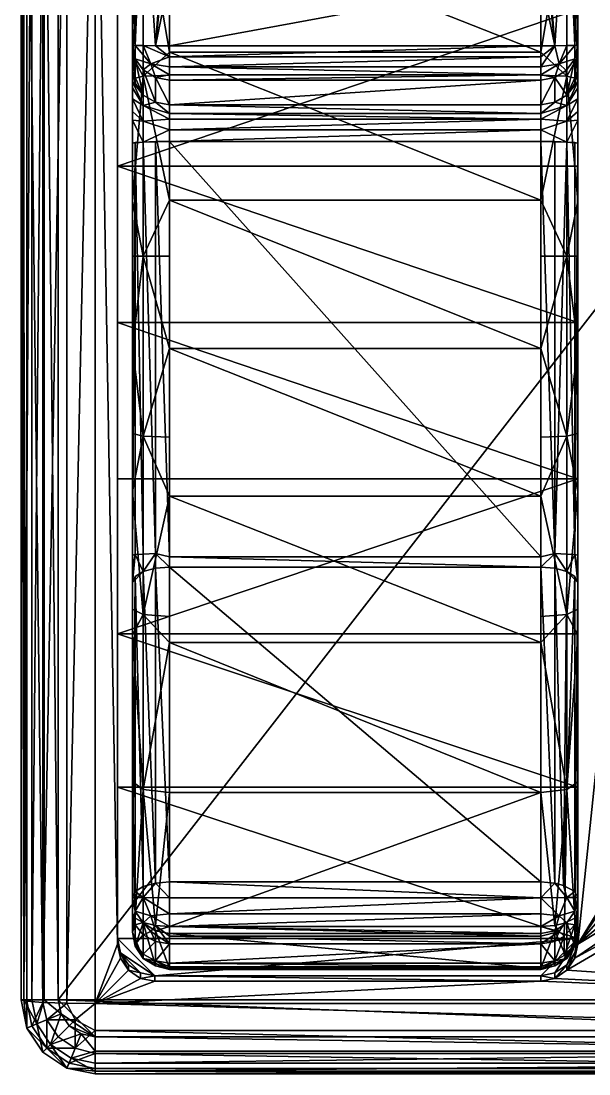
# Model space of a CAD drawing. Extents: x -0.036 to 0.114, y 0.012 to 0.275.
# Drawn here: x -0.0358 to 0.0407, y 0.0125 to 0.1543 of the extents above; entities that cross this region are included whole.
import ezdxf

# ---------------------------------------------------------------- set-up
doc = ezdxf.new("R2010")
doc.units = 0
doc.layers.add('ARCHIM3D', color=7, linetype='CONTINUOUS')

msp = doc.modelspace()

# ---------------------------------------------------------------- meshes
at = {"layer": 'ARCHIM3D', "color": 31}
mesh = msp.add_polyface(dxfattribs=at)
corners = [(0.03916, 0.02996, 0.04087), (0.05492, 0.05575, 0.04216), (0.0538, 0.17091, 0.04792), (0.05416, 0.05193, 0.04197), (0.05492, 0.04811, 0.04178), (0.05709, 0.05899, 0.04233), (0.05496, 0.16891, 0.04782), (0.06033, 0.06116, 0.04243), (0.06112, 0.16292, 0.04752), (0.06321, 0.16179, 0.04747), (0.06215, 0.16232, 0.04749), (0.0643, 0.16132, 0.04744), (0.06416, 0.06192, 0.04247), (-0.02284, 0.02996, 0.04087), (-0.02584, 0.20197, 0.04948), (-0.02584, 0.02197, 0.04048), (0.06541, 0.16092, 0.04742), (-0.03584, 0.02247, 0.03049), (-0.03584, 0.20247, 0.005), (-0.03584, 0.02247, 0.005), (-0.03584, 0.20247, 0.03949), (-0.03508, 0.02228, 0.03431), (-0.03291, 0.02211, 0.03755), (-0.03508, 0.20228, 0.04331), (-0.02967, 0.02201, 0.03971), (-0.02967, 0.20201, 0.04871), (0.10916, 0.20247, 0), (0.10916, 0.02247, 0), (-0.03084, 0.02247, 0), (-0.03546, 0.20247, 0.00309), (-0.03546, 0.02247, 0.00309), (-0.03438, 0.20247, 0.00146), (-0.03438, 0.02247, 0.00146), (-0.03275, 0.02247, 0.00038), (-0.03275, 0.20247, 0.00038), (0.03916, 0.09268, 0.03838), (0.03916, 0.11372, 0.04006), (0.03916, 0.19697, 0.04923), (0.03916, 0.07179, 0.03545), (0.03916, 0.05111, 0.03128), (-0.02284, 0.09268, 0.03838), (-0.02284, 0.11372, 0.04006), (-0.02284, 0.19697, 0.04923), (-0.02284, 0.07179, 0.03545), (-0.02284, 0.05111, 0.03128), (-0.02284, 0.13481, 0.04048), (0.03916, 0.13481, 0.04048), (0.03916, 0.03071, 0.02589), (0.05709, 0.04487, 0.04162), (0.06033, 0.0427, 0.04151), (0.06416, 0.04194, 0.04147)]
mesh.append_faces([[corners[k] for k in face] for face in [(17, 18, 19), (19, 29, 30)]], dxfattribs={"vtx0": -1, "color": 31})
mesh.append_faces([[corners[k] for k in face] for face in [(35, 0, 36)]], dxfattribs={"vtx0": -1, "vtx1": -1, "color": 31})
mesh.append_faces([[corners[k] for k in face] for face in [(0, 1, 2), (0, 3, 1), (0, 4, 3), (1, 5, 6), (5, 7, 8), (7, 12, 11), (48, 3, 4), (48, 1, 3), (48, 49, 1), (49, 50, 1), (50, 5, 1), (50, 7, 5), (50, 12, 7)]], dxfattribs={"vtx0": -1, "vtx1": -1, "vtx2": -1, "color": 31})
mesh.append_faces([[corners[k] for k in face] for face in [(7, 9, 10), (7, 11, 9), (13, 14, 15), (41, 42, 13), (13, 43, 40), (13, 44, 43)]], dxfattribs={"vtx0": -1, "vtx2": -1, "color": 31})
mesh.append_faces([[corners[k] for k in face] for face in [(21, 22, 23), (24, 25, 22), (33, 34, 28), (33, 32, 34), (41, 36, 45), (40, 35, 41), (40, 43, 35), (44, 39, 43), (39, 44, 47)]], dxfattribs={"vtx1": -1, "color": 31})
mesh.append_faces([[corners[k] for k in face] for face in [(16, 11, 12), (26, 27, 28), (0, 37, 36), (35, 38, 0), (38, 39, 0), (40, 41, 13)]], dxfattribs={"vtx1": -1, "vtx2": -1, "color": 31})
mesh.append_faces([[corners[k] for k in face] for face in [(20, 17, 21), (24, 15, 14), (31, 32, 30), (36, 46, 45), (35, 36, 41), (43, 38, 35), (39, 38, 43)]], dxfattribs={"vtx2": -1, "color": 31})
mesh = msp.add_polyface(dxfattribs=at)
corners = [(0.03916, 0.19697, 0.04923), (0.03916, 0.02996, 0.04087), (0.0538, 0.17091, 0.04792), (0.05492, 0.05575, 0.04216), (0.05435, 0.16989, 0.04787), (0.05496, 0.16891, 0.04782), (0.05709, 0.05899, 0.04233), (0.05646, 0.16691, 0.04772), (0.05741, 0.16588, 0.04767), (0.05843, 0.16492, 0.04762), (0.06112, 0.16292, 0.04752), (0.06033, 0.06116, 0.04243), (0.06215, 0.16232, 0.04749), (-0.02284, 0.02996, 0.04087), (-0.02284, 0.19697, 0.04923), (-0.02584, 0.20197, 0.04948), (-0.03584, 0.02247, 0.03049), (-0.03584, 0.20247, 0.03949), (-0.03584, 0.20247, 0.005), (-0.03508, 0.20228, 0.04331), (-0.03508, 0.02228, 0.03431), (-0.03291, 0.02211, 0.03755), (-0.03291, 0.20211, 0.04655), (-0.02967, 0.20201, 0.04871), (-0.02967, 0.02201, 0.03971), (0.10916, 0.20247, 0), (-0.03084, 0.02247, 0), (-0.03084, 0.20247, 0), (-0.03546, 0.20247, 0.00309), (-0.03438, 0.20247, 0.00146), (-0.03546, 0.02247, 0.00309), (-0.03584, 0.02247, 0.005), (-0.03275, 0.20247, 0.00038), (-0.03438, 0.02247, 0.00146), (0.03916, 0.13481, 0.04048), (0.03916, 0.11372, 0.04006), (0.03916, 0.15589, 0.03965), (-0.02284, 0.11372, 0.04006), (-0.02284, 0.13481, 0.04048), (-0.02284, 0.15589, 0.03965), (0.03916, 0.17689, 0.03757), (-0.02284, 0.17689, 0.03757), (0.08897, 0.16994, 0.04687), (0.0538, 0.17096, 0.04692), (0.05435, 0.16994, 0.04687), (0.05496, 0.16896, 0.04682), (0.08836, 0.16896, 0.04682), (0.05646, 0.16696, 0.04672), (0.05741, 0.16593, 0.04667), (0.05843, 0.16496, 0.04662), (0.06215, 0.16237, 0.04649), (0.06321, 0.16179, 0.04747), (0.06112, 0.16297, 0.04652), (0.06321, 0.16184, 0.04647), (0.0643, 0.16137, 0.04644), (0.0643, 0.16132, 0.04744), (0.06541, 0.16097, 0.04642), (0.06541, 0.16092, 0.04742)]
mesh.append_faces([[corners[k] for k in face] for face in [(44, 5, 45), (8, 49, 48)]], dxfattribs={"vtx0": -1, "color": 31})
mesh.append_faces([[corners[k] for k in face] for face in [(6, 7, 5), (6, 10, 9)]], dxfattribs={"vtx0": -1, "vtx1": -1, "vtx2": -1, "color": 31})
mesh.append_faces([[corners[k] for k in face] for face in [(3, 4, 2), (3, 5, 4), (6, 8, 7), (6, 9, 8), (11, 12, 10), (25, 26, 27), (0, 34, 35), (0, 36, 34), (42, 43, 44)]], dxfattribs={"vtx0": -1, "vtx2": -1, "color": 31})
mesh.append_faces([[corners[k] for k in face] for face in [(19, 17, 20), (23, 24, 15), (28, 29, 30), (40, 41, 36), (34, 36, 38), (45, 5, 46), (44, 43, 4), (7, 8, 47), (50, 52, 12), (54, 55, 56), (54, 53, 55)]], dxfattribs={"vtx1": -1, "color": 31})
mesh.append_faces([[corners[k] for k in face] for face in [(0, 1, 2), (13, 14, 15), (37, 38, 14), (38, 39, 14)]], dxfattribs={"vtx1": -1, "vtx2": -1, "color": 31})
mesh.append_faces([[corners[k] for k in face] for face in [(16, 17, 18), (21, 22, 19), (23, 22, 21), (31, 18, 28), (32, 27, 26), (33, 29, 32), (41, 39, 36), (36, 39, 38), (43, 2, 4), (44, 4, 5), (8, 48, 47), (8, 9, 49), (50, 12, 51), (51, 53, 50), (52, 10, 12), (53, 51, 55), (55, 57, 56)]], dxfattribs={"vtx2": -1, "color": 31})
at = {"layer": 'ARCHIM3D', "color": 42}
mesh = msp.add_polyface(dxfattribs=at)
corners = [(-0.01584, 0.16991, 0.07572), (-0.01584, 0.15015, 0.07872), (0.03416, 0.15015, 0.07872), (-0.01584, 0.18936, 0.07114), (0.03416, 0.16991, 0.07572), (-0.01584, 0.15103, 0.03576), (0.03416, 0.15103, 0.03576), (-0.01584, 0.14954, 0.036), (0.03416, 0.16027, 0.0356), (-0.01584, 0.16027, 0.0356), (-0.01584, 0.16951, 0.03531), (-0.01584, 0.17875, 0.03489), (0.03416, 0.16951, 0.03531), (-0.02084, 0.14959, 0.07375), (-0.02084, 0.16896, 0.07081), (-0.02084, 0.14621, 0.05251), (-0.02084, 0.14756, 0.0501), (-0.02084, 0.16039, 0.0406), (-0.02084, 0.16971, 0.04031), (-0.02084, 0.17901, 0.03988), (-0.02084, 0.18802, 0.06632), (-0.02084, 0.15108, 0.04076), (-0.01938, 0.17094, 0.07402), (-0.02046, 0.18854, 0.06816), (-0.02084, 0.17024, 0.07051), (-0.01938, 0.14691, 0.07759), (-0.01584, 0.17121, 0.07541), (-0.01775, 0.18926, 0.07077), (-0.01938, 0.17633, 0.03648), (-0.01584, 0.17626, 0.035), (-0.01775, 0.15103, 0.03614), (-0.01938, 0.15104, 0.03722), (-0.01775, 0.188, 0.03471), (-0.02046, 0.15106, 0.03885), (-0.02084, 0.1765, 0.04), (-0.01834, 0.14858, 0.03722), (-0.02046, 0.14928, 0.0401)]
mesh.append_faces([[corners[k] for k in face] for face in [(28, 29, 30), (29, 10, 30), (10, 9, 30), (9, 5, 30), (30, 31, 28), (28, 32, 29), (28, 33, 34), (28, 31, 33), (36, 21, 33), (35, 31, 7), (31, 30, 7), (30, 5, 7)]], dxfattribs={"color": 42})
mesh.append_faces([[corners[k] for k in face] for face in [(26, 22, 0), (22, 1, 0), (33, 18, 34), (35, 33, 31)]], dxfattribs={"vtx0": -1, "color": 42})
mesh.append_faces([[corners[k] for k in face] for face in [(11, 12, 10)]], dxfattribs={"vtx0": -1, "vtx1": -1, "color": 42})
mesh.append_faces([[corners[k] for k in face] for face in [(14, 17, 16)]], dxfattribs={"vtx0": -1, "vtx1": -1, "vtx2": -1, "color": 42})
mesh.append_faces([[corners[k] for k in face] for face in [(8, 9, 10), (8, 5, 9), (14, 16, 15), (14, 18, 17), (14, 19, 18), (33, 17, 18)]], dxfattribs={"vtx0": -1, "vtx2": -1, "color": 42})
mesh.append_faces([[corners[k] for k in face] for face in [(5, 6, 7)]], dxfattribs={"vtx1": -1, "color": 42})
mesh.append_faces([[corners[k] for k in face] for face in [(13, 14, 15), (14, 20, 19), (24, 14, 22), (14, 13, 22)]], dxfattribs={"vtx1": -1, "vtx2": -1, "color": 42})
mesh.append_faces([[corners[k] for k in face] for face in [(0, 1, 2), (3, 0, 4), (17, 21, 16), (22, 23, 24), (13, 25, 22), (26, 27, 22), (22, 25, 1), (33, 21, 17)]], dxfattribs={"vtx2": -1, "color": 42})
mesh = msp.add_polyface(dxfattribs=at)
corners = [(0.03416, 0.16991, 0.07572), (-0.01584, 0.16991, 0.07572), (0.03416, 0.15015, 0.07872), (0.03916, 0.14621, 0.05251), (0.03916, 0.16896, 0.07081), (0.03916, 0.14959, 0.07375), (0.03916, 0.14756, 0.0501), (0.03916, 0.16039, 0.0406), (0.03916, 0.16971, 0.04031), (0.03916, 0.17901, 0.03988), (0.03916, 0.18802, 0.06632), (0.03916, 0.15108, 0.04076), (0.03416, 0.15103, 0.03576), (0.03416, 0.14954, 0.036), (-0.01584, 0.14954, 0.036), (0.03416, 0.16027, 0.0356), (-0.01584, 0.16951, 0.03531), (0.03416, 0.16951, 0.03531), (-0.01584, 0.15103, 0.03576), (-0.01584, 0.17875, 0.03489), (0.03416, 0.17875, 0.03489), (0.03416, 0.17121, 0.07541), (0.03769, 0.17094, 0.07402), (0.03769, 0.14691, 0.07759), (0.03607, 0.18926, 0.07077), (0.03916, 0.17024, 0.07051), (0.03878, 0.18854, 0.06816), (0.03769, 0.17633, 0.03648), (0.03878, 0.18818, 0.03741), (0.03916, 0.1765, 0.04), (0.03878, 0.15106, 0.03885), (0.03769, 0.15104, 0.03722), (0.03416, 0.17626, 0.035), (0.03607, 0.188, 0.03471), (0.03607, 0.15103, 0.03614), (0.03666, 0.14858, 0.03722), (0.03878, 0.14928, 0.0401)]
mesh.append_faces([[corners[k] for k in face] for face in [(27, 28, 29), (27, 29, 30), (30, 31, 27), (27, 32, 33), (27, 34, 32), (34, 17, 32), (34, 15, 17), (34, 12, 15), (27, 31, 34), (30, 11, 36), (13, 12, 34), (34, 31, 35)]], dxfattribs={"color": 42})
mesh.append_faces([[corners[k] for k in face] for face in [(21, 22, 24), (22, 25, 26)]], dxfattribs={"vtx0": -1, "color": 42})
mesh.append_faces([[corners[k] for k in face] for face in [(15, 16, 17), (25, 22, 4)]], dxfattribs={"vtx0": -1, "vtx1": -1, "color": 42})
mesh.append_faces([[corners[k] for k in face] for face in [(6, 7, 4)]], dxfattribs={"vtx0": -1, "vtx1": -1, "vtx2": -1, "color": 42})
mesh.append_faces([[corners[k] for k in face] for face in [(3, 4, 5), (9, 10, 4), (19, 20, 17), (22, 5, 4)]], dxfattribs={"vtx0": -1, "vtx2": -1, "color": 42})
mesh.append_faces([[corners[k] for k in face] for face in [(0, 1, 2), (0, 2, 22), (29, 8, 30), (31, 30, 35)]], dxfattribs={"vtx1": -1, "color": 42})
mesh.append_faces([[corners[k] for k in face] for face in [(3, 6, 4), (7, 8, 4), (8, 9, 4), (8, 7, 30)]], dxfattribs={"vtx1": -1, "vtx2": -1, "color": 42})
mesh.append_faces([[corners[k] for k in face] for face in [(6, 11, 7), (12, 13, 14), (15, 12, 18), (21, 0, 22), (2, 23, 22), (22, 23, 5), (7, 11, 30), (30, 36, 35)]], dxfattribs={"vtx2": -1, "color": 42})
mesh = msp.add_polyface(dxfattribs=at)
corners = [(-0.01584, 0.14306, 0.04803), (-0.01584, 0.14639, 0.03903), (0.03416, 0.14639, 0.03903), (0.03416, 0.14954, 0.036), (-0.01584, 0.1482, 0.03667), (-0.01584, 0.14954, 0.036), (-0.01584, 0.14711, 0.03771), (0.03416, 0.14711, 0.03771), (-0.02084, 0.14959, 0.07375), (-0.02084, 0.14101, 0.05594), (-0.02084, 0.13788, 0.05628), (-0.02084, 0.14388, 0.05464), (-0.02084, 0.14621, 0.05251), (-0.01584, 0.14187, 0.04979), (0.03416, 0.14187, 0.04979), (-0.02084, 0.14656, 0.07396), (-0.01938, 0.14691, 0.07759), (-0.01584, 0.14705, 0.07894), (-0.01584, 0.15015, 0.07872), (-0.01775, 0.14674, 0.03916), (-0.01834, 0.14858, 0.03722), (-0.01938, 0.14776, 0.03954), (-0.02046, 0.14928, 0.0401), (-0.02046, 0.15106, 0.03885), (-0.01775, 0.14342, 0.04816), (-0.01938, 0.14435, 0.04877), (-0.02084, 0.15108, 0.04076), (-0.02046, 0.14596, 0.0491), (-0.02084, 0.14756, 0.0501), (-0.01584, 0.14113, 0.05047), (-0.01938, 0.14295, 0.05087), (-0.01938, 0.14085, 0.05227), (-0.02084, 0.14215, 0.05542), (-0.02084, 0.14537, 0.05328)]
mesh.append_faces([[corners[k] for k in face] for face in [(6, 1, 19), (19, 20, 6), (19, 21, 20), (6, 20, 4), (20, 5, 4), (13, 29, 30), (29, 31, 30), (11, 30, 31), (25, 28, 27), (24, 30, 25), (24, 13, 30), (24, 0, 13)]], dxfattribs={"color": 42})
mesh.append_faces([[corners[k] for k in face] for face in [(3, 4, 5), (16, 17, 18), (19, 0, 24), (22, 25, 27), (12, 25, 30)]], dxfattribs={"vtx0": -1, "color": 42})
mesh.append_faces([[corners[k] for k in face] for face in [(8, 9, 10), (8, 11, 9), (8, 12, 11), (20, 22, 23)]], dxfattribs={"vtx0": -1, "vtx2": -1, "color": 42})
mesh.append_faces([[corners[k] for k in face] for face in [(6, 4, 7), (13, 0, 14), (8, 15, 16), (11, 33, 30)]], dxfattribs={"vtx1": -1, "color": 42})
mesh.append_faces([[corners[k] for k in face] for face in [(0, 1, 2), (1, 6, 7), (20, 21, 22), (21, 19, 24), (19, 1, 0), (24, 25, 21), (26, 22, 27), (27, 28, 26), (22, 21, 25), (32, 11, 31), (33, 12, 30), (12, 28, 25)]], dxfattribs={"vtx2": -1, "color": 42})
mesh = msp.add_polyface(dxfattribs=at)
corners = [(0.03416, 0.15015, 0.07872), (-0.01584, 0.15015, 0.07872), (0.03416, 0.13021, 0.08013), (0.03916, 0.13788, 0.05628), (0.03916, 0.14101, 0.05594), (0.03916, 0.14959, 0.07375), (0.03916, 0.14388, 0.05464), (0.03916, 0.14621, 0.05251), (0.03416, 0.14306, 0.04803), (-0.01584, 0.14306, 0.04803), (0.03416, 0.14639, 0.03903), (0.03416, 0.14954, 0.036), (0.03416, 0.1482, 0.03667), (-0.01584, 0.1482, 0.03667), (-0.01584, 0.14639, 0.03903), (0.03416, 0.14711, 0.03771), (0.03416, 0.14705, 0.07894), (0.03769, 0.14691, 0.07759), (0.03916, 0.14656, 0.07396), (0.03878, 0.14928, 0.0401), (0.03757, 0.14768, 0.03951), (0.03666, 0.14858, 0.03722), (0.03607, 0.14674, 0.03916), (0.03607, 0.15103, 0.03614), (0.03607, 0.14342, 0.04816), (0.03769, 0.14435, 0.04877), (0.03878, 0.14596, 0.0491), (0.03916, 0.15108, 0.04076), (0.03916, 0.14756, 0.0501), (0.03769, 0.14295, 0.05087), (0.03416, 0.14187, 0.04979), (0.03916, 0.14537, 0.05328), (0.03916, 0.14215, 0.05542), (0.03769, 0.14085, 0.05227), (0.03416, 0.14113, 0.05047)]
mesh.append_faces([[corners[k] for k in face] for face in [(19, 20, 21), (22, 10, 15), (15, 21, 22), (21, 20, 22), (15, 12, 21), (12, 23, 21), (12, 11, 23), (25, 29, 24), (29, 30, 24), (30, 8, 24), (25, 26, 28), (33, 29, 6), (30, 29, 34)]], dxfattribs={"color": 42})
mesh.append_faces([[corners[k] for k in face] for face in [(17, 18, 5), (22, 25, 24), (31, 29, 7), (32, 33, 6), (29, 31, 6)]], dxfattribs={"vtx0": -1, "color": 42})
mesh.append_faces([[corners[k] for k in face] for face in [(0, 1, 2), (8, 9, 10), (10, 14, 15), (0, 16, 17), (10, 22, 8), (20, 19, 25), (19, 27, 26), (29, 25, 7)]], dxfattribs={"vtx1": -1, "color": 42})
mesh.append_faces([[corners[k] for k in face] for face in [(3, 4, 5), (4, 6, 5), (6, 7, 5)]], dxfattribs={"vtx1": -1, "vtx2": -1, "color": 42})
mesh.append_faces([[corners[k] for k in face] for face in [(11, 12, 13), (13, 12, 15), (22, 24, 8), (22, 20, 25), (19, 26, 25), (27, 28, 26), (25, 28, 7), (9, 8, 30)]], dxfattribs={"vtx2": -1, "color": 42})
mesh = msp.add_polyface(dxfattribs=at)
corners = [(0.03416, 0.11022, 0.07993), (-0.01584, 0.11022, 0.07993), (0.03416, 0.09031, 0.07813), (-0.01584, 0.13021, 0.08013), (-0.01584, 0.15015, 0.07872), (0.03416, 0.13021, 0.08013), (-0.02084, 0.11047, 0.07494), (-0.02084, 0.13788, 0.05628), (-0.02084, 0.08236, 0.05351), (-0.02084, 0.13006, 0.07513), (-0.02084, 0.14959, 0.07375), (0.03416, 0.13969, 0.05112), (-0.01584, 0.13812, 0.05129), (-0.01584, 0.13969, 0.05112), (-0.01584, 0.14113, 0.05047), (0.03416, 0.14113, 0.05047), (-0.01584, 0.14187, 0.04979), (-0.02084, 0.12265, 0.07506), (-0.01938, 0.12265, 0.07878), (-0.01938, 0.14691, 0.07759), (-0.02084, 0.14656, 0.07396), (-0.01584, 0.12265, 0.08005), (-0.01584, 0.14705, 0.07894), (-0.01584, 0.09827, 0.07885), (-0.01938, 0.09839, 0.07759), (-0.02084, 0.09876, 0.07388), (-0.01938, 0.08253, 0.04998), (-0.01938, 0.13805, 0.05275), (-0.01775, 0.08259, 0.04889), (-0.01775, 0.13811, 0.05167), (-0.01584, 0.08213, 0.04847), (-0.02046, 0.13797, 0.05437), (-0.02046, 0.08245, 0.0516), (-0.01938, 0.14085, 0.05227), (-0.02084, 0.14215, 0.05542), (-0.02084, 0.14101, 0.05594)]
mesh.append_faces([[corners[k] for k in face] for face in [(18, 19, 9), (3, 19, 18), (1, 18, 24), (24, 18, 6), (14, 13, 33), (13, 27, 33), (13, 12, 27), (27, 31, 7), (27, 12, 29)]], dxfattribs={"color": 42})
mesh.append_faces([[corners[k] for k in face] for face in [(11, 12, 13), (17, 18, 9), (19, 20, 9), (25, 24, 6), (18, 17, 6), (29, 30, 28), (31, 26, 32), (34, 33, 35)]], dxfattribs={"vtx0": -1, "color": 42})
mesh.append_faces([[corners[k] for k in face] for face in [(6, 7, 8), (8, 31, 32)]], dxfattribs={"vtx0": -1, "vtx2": -1, "color": 42})
mesh.append_faces([[corners[k] for k in face] for face in [(0, 1, 2), (3, 22, 19), (1, 21, 18), (26, 27, 28), (33, 27, 35)]], dxfattribs={"vtx1": -1, "color": 42})
mesh.append_faces([[corners[k] for k in face] for face in [(6, 9, 7), (9, 10, 7)]], dxfattribs={"vtx1": -1, "vtx2": -1, "color": 42})
mesh.append_faces([[corners[k] for k in face] for face in [(3, 1, 0), (4, 3, 5), (13, 14, 15), (15, 14, 16), (21, 3, 18), (23, 1, 24), (27, 29, 28), (29, 12, 30), (31, 27, 26), (8, 7, 31), (27, 7, 35)]], dxfattribs={"vtx2": -1, "color": 42})
mesh = msp.add_polyface(dxfattribs=at)
corners = [(0.03416, 0.13021, 0.08013), (-0.01584, 0.13021, 0.08013), (0.03416, 0.11022, 0.07993), (0.03916, 0.08236, 0.05351), (0.03916, 0.13788, 0.05628), (0.03916, 0.11047, 0.07494), (0.03916, 0.13006, 0.07513), (0.03916, 0.14959, 0.07375), (0.03416, 0.12265, 0.08005), (0.03769, 0.12265, 0.07878), (0.03769, 0.14691, 0.07759), (0.03416, 0.14705, 0.07894), (0.03916, 0.12265, 0.07506), (0.03916, 0.14656, 0.07396), (0.03916, 0.09876, 0.07388), (0.03769, 0.09839, 0.07759), (0.03416, 0.09827, 0.07885), (0.03416, 0.13812, 0.05129), (0.03607, 0.13811, 0.05167), (0.03607, 0.08259, 0.04889), (0.03769, 0.13805, 0.05275), (0.03416, 0.08213, 0.04847), (0.03769, 0.08253, 0.04998), (0.03878, 0.13797, 0.05437), (0.03878, 0.08245, 0.0516), (0.03916, 0.14215, 0.05542), (0.03916, 0.14101, 0.05594), (0.03769, 0.14085, 0.05227), (0.03769, 0.14295, 0.05087), (0.03416, 0.14113, 0.05047), (0.03416, 0.13969, 0.05112), (-0.01584, 0.13812, 0.05129), (-0.01584, 0.13969, 0.05112), (-0.01584, 0.14187, 0.04979), (0.03416, 0.14187, 0.04979)]
mesh.append_faces([[corners[k] for k in face] for face in [(9, 10, 0), (6, 10, 9), (5, 9, 15), (15, 9, 2), (28, 27, 29), (27, 30, 29), (27, 20, 30), (20, 17, 30), (20, 18, 17), (20, 4, 23)]], dxfattribs={"color": 42})
mesh.append_faces([[corners[k] for k in face] for face in [(8, 9, 0), (10, 11, 0), (16, 15, 2), (9, 8, 2), (26, 20, 27), (32, 29, 30), (29, 33, 34)]], dxfattribs={"vtx0": -1, "color": 42})
mesh.append_faces([[corners[k] for k in face] for face in [(4, 6, 5), (4, 7, 6)]], dxfattribs={"vtx0": -1, "vtx2": -1, "color": 42})
mesh.append_faces([[corners[k] for k in face] for face in [(0, 1, 2), (6, 13, 10), (5, 12, 9), (18, 20, 19), (23, 4, 24), (17, 21, 31)]], dxfattribs={"vtx1": -1, "color": 42})
mesh.append_faces([[corners[k] for k in face] for face in [(3, 4, 5), (4, 3, 24)]], dxfattribs={"vtx1": -1, "vtx2": -1, "color": 42})
mesh.append_faces([[corners[k] for k in face] for face in [(12, 6, 9), (14, 5, 15), (17, 18, 19), (19, 21, 17), (20, 22, 19), (20, 23, 24), (24, 22, 20), (25, 26, 27), (26, 4, 20), (30, 17, 31)]], dxfattribs={"vtx2": -1, "color": 42})
mesh = msp.add_polyface(dxfattribs=at)
corners = [(-0.01584, 0.07061, 0.07474), (-0.01584, 0.05039, 0.06949), (0.03416, 0.05039, 0.06949), (-0.01584, 0.09031, 0.07813), (0.03416, 0.07061, 0.07474), (-0.01584, 0.11022, 0.07993), (0.03416, 0.09031, 0.07813), (-0.02084, 0.08048, 0.05323), (-0.02084, 0.07166, 0.06985), (-0.02084, 0.08236, 0.05351), (-0.02084, 0.07868, 0.05261), (-0.02084, 0.05184, 0.0647), (-0.02084, 0.03626, 0.03313), (-0.02084, 0.09096, 0.07317), (-0.02084, 0.11047, 0.07494), (0.03416, 0.08213, 0.04847), (-0.01584, 0.08213, 0.04847), (-0.01584, 0.13812, 0.05129), (0.03416, 0.08077, 0.04806), (-0.01584, 0.08077, 0.04806), (-0.01584, 0.09827, 0.07885), (-0.01938, 0.09839, 0.07759), (-0.01938, 0.07437, 0.07402), (-0.01584, 0.0741, 0.07534), (-0.01938, 0.05081, 0.06812), (-0.02084, 0.09876, 0.07388), (-0.02084, 0.07508, 0.07044), (-0.01775, 0.08061, 0.04841), (-0.01775, 0.03819, 0.02893), (-0.01938, 0.08016, 0.04939), (-0.01584, 0.03835, 0.02859), (-0.02046, 0.07948, 0.05087), (-0.01938, 0.03774, 0.02992), (-0.02046, 0.08245, 0.0516), (-0.01938, 0.08253, 0.04998), (-0.01775, 0.08259, 0.04889)]
mesh.append_faces([[corners[k] for k in face] for face in [(21, 22, 3), (1, 0, 24), (0, 22, 24), (13, 22, 21), (29, 31, 10), (10, 7, 33), (33, 29, 10), (33, 34, 29), (35, 19, 27), (35, 16, 19)]], dxfattribs={"color": 42})
mesh.append_faces([[corners[k] for k in face] for face in [(16, 18, 19), (20, 21, 3), (22, 23, 3), (22, 26, 8), (27, 30, 28), (29, 35, 27)]], dxfattribs={"vtx0": -1, "color": 42})
mesh.append_faces([[corners[k] for k in face] for face in [(7, 8, 9)]], dxfattribs={"vtx0": -1, "vtx1": -1, "color": 42})
mesh.append_faces([[corners[k] for k in face] for face in [(10, 11, 8), (24, 8, 11)]], dxfattribs={"vtx0": -1, "vtx2": -1, "color": 42})
mesh.append_faces([[corners[k] for k in face] for face in [(0, 23, 22), (13, 26, 22), (27, 28, 29), (7, 9, 33)]], dxfattribs={"vtx1": -1, "color": 42})
mesh.append_faces([[corners[k] for k in face] for face in [(7, 10, 8), (10, 12, 11), (8, 13, 9), (13, 14, 9)]], dxfattribs={"vtx1": -1, "vtx2": -1, "color": 42})
mesh.append_faces([[corners[k] for k in face] for face in [(0, 1, 2), (3, 0, 4), (5, 3, 6), (15, 16, 17), (25, 13, 21), (24, 22, 8), (27, 19, 30), (12, 10, 31), (31, 29, 32), (29, 34, 35)]], dxfattribs={"vtx2": -1, "color": 42})
mesh = msp.add_polyface(dxfattribs=at)
corners = [(0.03416, 0.07061, 0.07474), (-0.01584, 0.07061, 0.07474), (0.03416, 0.05039, 0.06949), (0.03416, 0.09031, 0.07813), (-0.01584, 0.09031, 0.07813), (0.03916, 0.07166, 0.06985), (0.03916, 0.08048, 0.05323), (0.03916, 0.08236, 0.05351), (0.03916, 0.07868, 0.05261), (0.03916, 0.05184, 0.0647), (0.03916, 0.03626, 0.03313), (0.03916, 0.09096, 0.07317), (0.03916, 0.11047, 0.07494), (0.03769, 0.05081, 0.06812), (0.03769, 0.07437, 0.07402), (0.03916, 0.07508, 0.07044), (0.03916, 0.09876, 0.07388), (0.03769, 0.09839, 0.07759), (0.03416, 0.0741, 0.07534), (0.03416, 0.09827, 0.07885), (0.03416, 0.03835, 0.02859), (0.03416, 0.08077, 0.04806), (0.03607, 0.03819, 0.02893), (0.03607, 0.08061, 0.04841), (0.03769, 0.08016, 0.04939), (0.03722, 0.03787, 0.02963), (0.03878, 0.07948, 0.05087), (0.03878, 0.03706, 0.03139), (0.03607, 0.08259, 0.04889), (0.03416, 0.08213, 0.04847), (0.03769, 0.08253, 0.04998), (0.03878, 0.08245, 0.0516), (-0.01584, 0.08213, 0.04847), (-0.01584, 0.08077, 0.04806), (-0.01584, 0.03835, 0.02859)]
mesh.append_faces([[corners[k] for k in face] for face in [(17, 14, 11), (13, 0, 2), (13, 14, 0), (3, 14, 17), (25, 24, 26), (23, 21, 28), (21, 29, 28), (31, 6, 8), (8, 24, 31), (24, 30, 31), (24, 8, 26)]], dxfattribs={"color": 42})
mesh.append_faces([[corners[k] for k in face] for face in [(16, 17, 11), (14, 15, 11), (14, 18, 0), (31, 7, 6)]], dxfattribs={"vtx0": -1, "color": 42})
mesh.append_faces([[corners[k] for k in face] for face in [(5, 6, 7), (5, 8, 6), (9, 10, 8), (7, 11, 5), (7, 12, 11)]], dxfattribs={"vtx0": -1, "vtx2": -1, "color": 42})
mesh.append_faces([[corners[k] for k in face] for face in [(0, 1, 2), (3, 4, 0), (5, 15, 14), (3, 18, 14), (20, 21, 22), (26, 8, 27), (23, 28, 24), (21, 20, 33)]], dxfattribs={"vtx1": -1, "color": 42})
mesh.append_faces([[corners[k] for k in face] for face in [(5, 9, 8), (9, 5, 13)]], dxfattribs={"vtx1": -1, "vtx2": -1, "color": 42})
mesh.append_faces([[corners[k] for k in face] for face in [(5, 14, 13), (19, 3, 17), (21, 23, 22), (23, 24, 25), (28, 30, 24), (32, 29, 21), (20, 34, 33)]], dxfattribs={"vtx2": -1, "color": 42})
mesh = msp.add_polyface(dxfattribs=at)
corners = [(-0.01584, 0.05039, 0.06949), (-0.01584, 0.03235, 0.06329), (0.03416, 0.05039, 0.06949), (-0.02084, 0.03626, 0.03313), (-0.02084, 0.03416, 0.05863), (-0.02084, 0.05184, 0.0647), (-0.02084, 0.03155, 0.0547), (-0.01584, 0.03618, 0.02813), (-0.01584, 0.03835, 0.02859), (0.03416, 0.03618, 0.02813), (-0.01584, 0.03403, 0.02865), (-0.01584, 0.03232, 0.03006), (0.03416, 0.03403, 0.02865), (-0.01938, 0.05081, 0.06812), (-0.01775, 0.03249, 0.06293), (-0.01938, 0.03288, 0.06192), (-0.02046, 0.03347, 0.06041), (-0.01834, 0.03166, 0.06216), (-0.01584, 0.03103, 0.06252), (-0.01938, 0.03122, 0.06059), (-0.02046, 0.03257, 0.05969), (-0.01938, 0.03281, 0.03237), (-0.02046, 0.02968, 0.05429), (-0.02046, 0.03439, 0.03272), (-0.01938, 0.03626, 0.02959), (-0.02046, 0.03706, 0.03139), (-0.01938, 0.03774, 0.02992), (-0.01775, 0.03819, 0.02893), (-0.01775, 0.03175, 0.03214), (-0.01834, 0.03376, 0.02959), (-0.01938, 0.08016, 0.04939), (-0.02046, 0.07948, 0.05087)]
mesh.append_faces([[corners[k] for k in face] for face in [(13, 14, 0), (14, 1, 0), (13, 15, 14), (5, 4, 16), (16, 15, 13), (14, 15, 17), (18, 1, 14), (17, 15, 19), (16, 4, 20), (24, 25, 26), (24, 3, 25), (26, 27, 24), (27, 7, 24), (27, 8, 7), (11, 28, 29), (28, 21, 29), (21, 23, 29), (23, 24, 29), (23, 3, 24), (7, 10, 24), (10, 29, 24), (10, 11, 29)]], dxfattribs={"color": 42})
mesh.append_faces([[corners[k] for k in face] for face in [(13, 5, 16), (15, 20, 19), (21, 22, 23)]], dxfattribs={"vtx0": -1, "color": 42})
mesh.append_faces([[corners[k] for k in face] for face in [(3, 4, 5)]], dxfattribs={"vtx0": -1, "vtx2": -1, "color": 42})
mesh.append_faces([[corners[k] for k in face] for face in [(0, 1, 2), (7, 8, 9), (25, 3, 31)]], dxfattribs={"vtx1": -1, "color": 42})
mesh.append_faces([[corners[k] for k in face] for face in [(3, 6, 4), (10, 7, 9), (11, 10, 12), (15, 16, 20), (20, 4, 6), (6, 3, 23), (27, 26, 30), (26, 25, 31)]], dxfattribs={"vtx2": -1, "color": 42})
mesh = msp.add_polyface(dxfattribs=at)
corners = [(-0.01584, 0.03235, 0.06329), (0.03416, 0.03235, 0.06329), (0.03416, 0.05039, 0.06949), (0.03916, 0.05184, 0.0647), (0.03916, 0.03416, 0.05863), (0.03916, 0.03626, 0.03313), (0.03916, 0.03155, 0.0547), (0.03769, 0.05081, 0.06812), (0.03878, 0.03347, 0.06041), (0.03736, 0.0328, 0.06213), (0.03607, 0.03249, 0.06293), (0.03734, 0.03102, 0.06072), (0.03878, 0.03257, 0.05969), (0.03666, 0.03166, 0.06216), (0.03878, 0.02996, 0.05576), (0.03769, 0.03281, 0.03237), (0.03878, 0.03439, 0.03272), (0.03878, 0.02968, 0.05429), (0.03722, 0.03787, 0.02963), (0.03878, 0.03706, 0.03139), (0.03769, 0.03626, 0.02959), (0.03416, 0.03835, 0.02859), (0.03607, 0.03819, 0.02893), (0.03416, 0.03618, 0.02813), (0.03666, 0.03376, 0.02959), (0.03607, 0.03175, 0.03214), (0.03416, 0.03232, 0.03006), (0.03416, 0.03403, 0.02865), (0.03607, 0.08061, 0.04841), (0.03878, 0.07948, 0.05087), (0.03916, 0.07868, 0.05261), (-0.01584, 0.03835, 0.02859), (-0.01584, 0.03403, 0.02865), (-0.01584, 0.03232, 0.03006)]
mesh.append_faces([[corners[k] for k in face] for face in [(7, 9, 8), (8, 4, 3), (2, 10, 7), (10, 9, 7), (2, 1, 10), (12, 4, 8), (13, 10, 1), (13, 9, 10), (19, 5, 20), (21, 22, 23), (22, 20, 23), (22, 18, 20), (24, 16, 15), (24, 20, 16), (20, 5, 16), (24, 25, 26), (24, 15, 25), (23, 20, 24), (24, 27, 23), (24, 26, 27)]], dxfattribs={"color": 42})
mesh.append_faces([[corners[k] for k in face] for face in [(3, 7, 8), (14, 4, 12), (18, 19, 20), (28, 18, 22), (19, 18, 29)]], dxfattribs={"vtx0": -1, "color": 42})
mesh.append_faces([[corners[k] for k in face] for face in [(11, 12, 9), (16, 5, 17), (27, 32, 23), (26, 33, 27)]], dxfattribs={"vtx1": -1, "color": 42})
mesh.append_faces([[corners[k] for k in face] for face in [(3, 4, 5)]], dxfattribs={"vtx1": -1, "vtx2": -1, "color": 42})
mesh.append_faces([[corners[k] for k in face] for face in [(0, 1, 2), (4, 6, 5), (12, 8, 9), (15, 16, 17), (5, 6, 17), (30, 5, 19), (31, 21, 23)]], dxfattribs={"vtx2": -1, "color": 42})
at = {"layer": 'ARCHIM3D', "color": 31}
mesh = msp.add_polyface(dxfattribs=at)
corners = [(-0.02584, 0.01247, 0.005), (0.10416, 0.01247, 0.005), (0.10416, 0.01247, 0.03049), (0.03916, 0.02996, 0.04087), (0.05709, 0.04487, 0.04162), (0.05492, 0.04811, 0.04178), (0.06033, 0.0427, 0.04151), (0.03878, 0.02805, 0.04078), (0.06416, 0.04194, 0.04147), (0.03769, 0.02643, 0.0407), (0.10416, 0.02197, 0.04048), (0.03607, 0.02534, 0.04064), (0.03416, 0.02496, 0.04062), (-0.02584, 0.02197, 0.04048), (0.08416, 0.04194, 0.04147), (0.0934, 0.05575, 0.04216), (0.09416, 0.05193, 0.04197), (0.0934, 0.04811, 0.04178), (0.09123, 0.04487, 0.04162), (0.08799, 0.0427, 0.04151), (0.10416, 0.0183, 0.03958), (0.10687, 0.01976, 0.03973), (0.10416, 0.01522, 0.03738), (0.10687, 0.01593, 0.03756), (0.10416, 0.01318, 0.0342), (0.1077, 0.01393, 0.03431), (0.10799, 0.01323, 0.03049), (-0.02584, 0.01247, 0.03049), (-0.02584, 0.01522, 0.03738), (-0.02584, 0.0183, 0.03958), (0.10916, 0.02247, 0), (0.10416, 0.01747, 0), (-0.03084, 0.02247, 0), (0.10416, 0.01285, 0.00309), (-0.02584, 0.01285, 0.00309), (0.10416, 0.01393, 0.00146), (-0.02584, 0.01393, 0.00146), (0.10416, 0.01555, 0.00038), (-0.02584, 0.01747, 0), (0.10743, 0.01458, 0.00146), (0.10607, 0.01785, 0), (0.10799, 0.01323, 0.005), (0.03769, 0.02718, 0.02572), (0.03607, 0.02609, 0.02566), (0.03878, 0.0288, 0.0258), (0.03916, 0.03071, 0.02589), (0.03916, 0.05111, 0.03128), (0.03416, 0.02571, 0.02564)]
mesh.append_faces([[corners[k] for k in face] for face in [(20, 21, 10), (20, 22, 23), (22, 24, 25), (39, 35, 37), (37, 31, 40), (35, 39, 33), (41, 1, 33)]], dxfattribs={"color": 31})
mesh.append_faces([[corners[k] for k in face] for face in [(34, 35, 33), (42, 11, 9), (9, 44, 42), (7, 45, 44), (45, 42, 44)]], dxfattribs={"vtx0": -1, "color": 31})
mesh.append_faces([[corners[k] for k in face] for face in [(3, 4, 5), (3, 6, 4), (7, 8, 6), (9, 10, 8), (10, 14, 8), (10, 15, 16), (16, 17, 10), (17, 18, 10), (18, 19, 10), (19, 14, 10), (30, 31, 32)]], dxfattribs={"vtx0": -1, "vtx1": -1, "vtx2": -1, "color": 31})
mesh.append_faces([[corners[k] for k in face] for face in [(12, 13, 10), (45, 43, 42), (45, 47, 43)]], dxfattribs={"vtx0": -1, "vtx2": -1, "color": 31})
mesh.append_faces([[corners[k] for k in face] for face in [(10, 13, 20), (2, 1, 26), (1, 0, 33), (35, 36, 37)]], dxfattribs={"vtx1": -1, "color": 31})
mesh.append_faces([[corners[k] for k in face] for face in [(3, 7, 6), (7, 9, 8), (9, 11, 10), (11, 12, 10)]], dxfattribs={"vtx1": -1, "vtx2": -1, "color": 31})
mesh.append_faces([[corners[k] for k in face] for face in [(0, 1, 2), (24, 2, 26), (27, 2, 24), (24, 22, 28), (22, 20, 29), (38, 31, 37), (39, 37, 40), (42, 43, 11), (9, 7, 44), (7, 3, 45), (46, 45, 3)]], dxfattribs={"vtx2": -1, "color": 31})
mesh = msp.add_polyface(dxfattribs=at)
corners = [(-0.02584, 0.01247, 0.005), (0.10416, 0.01247, 0.03049), (-0.02584, 0.01247, 0.03049), (0.03416, 0.02496, 0.04062), (-0.01784, 0.02496, 0.04062), (-0.02584, 0.02197, 0.04048), (-0.02246, 0.02805, 0.04078), (-0.02284, 0.02996, 0.04087), (-0.02138, 0.02643, 0.0407), (-0.01975, 0.02534, 0.04064), (-0.02584, 0.01318, 0.0342), (0.10416, 0.01318, 0.0342), (-0.02584, 0.01522, 0.03738), (0.10416, 0.01522, 0.03738), (-0.02584, 0.0183, 0.03958), (0.10416, 0.0183, 0.03958), (-0.02967, 0.01323, 0.03049), (-0.02938, 0.01393, 0.03431), (-0.02855, 0.01593, 0.03756), (-0.02855, 0.01976, 0.03973), (-0.02967, 0.01323, 0.005), (0.10416, 0.01747, 0), (-0.02584, 0.01747, 0), (-0.03084, 0.02247, 0), (-0.02584, 0.01285, 0.00309), (0.10416, 0.01285, 0.00309), (-0.02584, 0.01393, 0.00146), (0.10416, 0.01393, 0.00146), (-0.02584, 0.01555, 0.00038), (0.10416, 0.01555, 0.00038), (-0.02911, 0.01458, 0.00146), (-0.02775, 0.01785, 0), (0.03607, 0.02609, 0.02566), (0.03416, 0.02571, 0.02564), (0.03607, 0.02534, 0.04064), (-0.01784, 0.02571, 0.02564), (-0.02246, 0.0288, 0.0258), (-0.02138, 0.02718, 0.02572), (-0.02284, 0.03071, 0.02589), (-0.01975, 0.02609, 0.02566), (0.03916, 0.03071, 0.02589), (-0.02284, 0.05111, 0.03128)]
mesh.append_faces([[corners[k] for k in face] for face in [(17, 10, 12), (18, 12, 14), (14, 19, 18), (19, 14, 5), (26, 24, 30), (24, 0, 20), (31, 22, 28), (28, 26, 30)]], dxfattribs={"color": 31})
mesh.append_faces([[corners[k] for k in face] for face in [(0, 1, 2), (36, 8, 37), (35, 9, 4), (39, 8, 9)]], dxfattribs={"vtx0": -1, "color": 31})
mesh.append_faces([[corners[k] for k in face] for face in [(5, 6, 7), (5, 8, 6), (5, 9, 8), (5, 4, 9), (40, 35, 33), (36, 39, 35)]], dxfattribs={"vtx0": -1, "vtx2": -1, "color": 31})
mesh.append_faces([[corners[k] for k in face] for face in [(10, 2, 11), (10, 11, 12), (12, 13, 14), (0, 2, 20), (28, 22, 29), (32, 33, 34), (33, 35, 3), (36, 38, 6)]], dxfattribs={"vtx1": -1, "color": 31})
mesh.append_faces([[corners[k] for k in face] for face in [(3, 4, 5), (21, 22, 23), (40, 38, 35), (38, 36, 35)]], dxfattribs={"vtx1": -1, "vtx2": -1, "color": 31})
mesh.append_faces([[corners[k] for k in face] for face in [(5, 14, 15), (16, 2, 10), (0, 24, 25), (24, 26, 27), (26, 28, 29), (31, 28, 30), (33, 3, 34), (35, 4, 3), (36, 6, 8), (38, 7, 6), (35, 39, 9), (39, 37, 8), (36, 37, 39), (7, 38, 41), (41, 38, 40)]], dxfattribs={"vtx2": -1, "color": 31})
at = {"layer": 'ARCHIM3D', "color": 42}
mesh = msp.add_polyface(dxfattribs=at)
corners = [(0.03416, 0.03138, 0.03206), (-0.01584, 0.03138, 0.03206), (-0.01584, 0.03232, 0.03006), (0.03416, 0.02667, 0.05363), (-0.01584, 0.02667, 0.05363), (-0.01584, 0.02664, 0.05563), (-0.01584, 0.02655, 0.05463), (0.03416, 0.02655, 0.05463), (0.03416, 0.02664, 0.05563), (-0.01584, 0.02692, 0.05659), (0.03416, 0.02692, 0.05659), (-0.01584, 0.02739, 0.05747), (0.03416, 0.03, 0.0614), (-0.01584, 0.03, 0.0614), (-0.01584, 0.03103, 0.06252), (-0.01584, 0.03235, 0.06329), (0.03416, 0.03103, 0.06252), (-0.01834, 0.03166, 0.06216), (-0.01775, 0.03031, 0.06119), (-0.01938, 0.03122, 0.06059), (-0.01775, 0.03249, 0.06293), (-0.01938, 0.02861, 0.05666), (-0.01775, 0.0277, 0.05726), (-0.02046, 0.03257, 0.05969), (-0.02046, 0.02996, 0.05576), (-0.02084, 0.03155, 0.0547), (-0.01938, 0.02801, 0.0547), (-0.01775, 0.02704, 0.05372), (-0.02046, 0.02968, 0.05429), (-0.01938, 0.03281, 0.03237), (-0.01775, 0.03175, 0.03214), (-0.02046, 0.03439, 0.03272)]
mesh.append_faces([[corners[k] for k in face] for face in [(13, 17, 18), (17, 19, 18), (14, 20, 13), (20, 17, 13), (6, 5, 26), (5, 22, 26), (5, 9, 22), (22, 21, 26), (9, 11, 22), (21, 24, 26), (24, 25, 26), (6, 26, 27), (27, 4, 6), (25, 28, 26), (2, 1, 30)]], dxfattribs={"color": 42})
mesh.append_faces([[corners[k] for k in face] for face in [(8, 9, 5), (10, 11, 9), (22, 13, 18), (23, 25, 24), (30, 4, 27)]], dxfattribs={"vtx0": -1, "color": 42})
mesh.append_faces([[corners[k] for k in face] for face in [(28, 25, 31)]], dxfattribs={"vtx1": -1, "color": 42})
mesh.append_faces([[corners[k] for k in face] for face in [(0, 1, 2), (3, 4, 1), (5, 6, 7), (6, 4, 3), (12, 13, 11), (14, 13, 12), (15, 14, 16), (21, 22, 18), (22, 11, 13), (18, 19, 21), (19, 23, 24), (24, 21, 19), (29, 30, 27), (27, 26, 29), (30, 1, 4), (29, 26, 28)]], dxfattribs={"vtx2": -1, "color": 42})
mesh = msp.add_polyface(dxfattribs=at)
corners = [(0.03734, 0.03102, 0.06072), (0.03736, 0.0328, 0.06213), (0.03666, 0.03166, 0.06216), (0.03416, 0.03, 0.0614), (0.03416, 0.03103, 0.06252), (0.03416, 0.03235, 0.06329), (0.03607, 0.03031, 0.06119), (0.03416, 0.02739, 0.05747), (0.03607, 0.0277, 0.05726), (0.03734, 0.02841, 0.05679), (0.03878, 0.03257, 0.05969), (0.03878, 0.02996, 0.05576), (0.03916, 0.03155, 0.0547), (0.03916, 0.03416, 0.05863), (0.03769, 0.02801, 0.0547), (0.03878, 0.02968, 0.05429), (0.03607, 0.02704, 0.05372), (0.03416, 0.02655, 0.05463), (0.03416, 0.02667, 0.05363), (0.03416, 0.02664, 0.05563), (0.03416, 0.02692, 0.05659), (0.03416, 0.03138, 0.03206), (0.03607, 0.03175, 0.03214), (0.03769, 0.03281, 0.03237), (0.03416, 0.03232, 0.03006), (-0.01584, 0.03232, 0.03006), (-0.01584, 0.03138, 0.03206), (-0.01584, 0.02664, 0.05563), (-0.01584, 0.02692, 0.05659), (-0.01584, 0.02739, 0.05747), (-0.01584, 0.02655, 0.05463), (-0.01584, 0.03103, 0.06252), (-0.01584, 0.03235, 0.06329)]
mesh.append_faces([[corners[k] for k in face] for face in [(0, 1, 2), (3, 2, 4), (2, 5, 4), (6, 2, 3), (6, 0, 2), (12, 14, 15), (16, 14, 17), (17, 18, 16), (14, 11, 9), (14, 12, 11), (17, 14, 19), (14, 8, 19), (8, 20, 19), (14, 9, 8), (8, 7, 20), (22, 21, 24)]], dxfattribs={"color": 42})
mesh.append_faces([[corners[k] for k in face] for face in [(8, 0, 6), (22, 14, 16), (30, 18, 17)]], dxfattribs={"vtx0": -1, "color": 42})
mesh.append_faces([[corners[k] for k in face] for face in [(7, 8, 3), (0, 9, 10), (21, 22, 18), (24, 21, 25), (21, 18, 26), (19, 27, 17), (7, 3, 29), (4, 31, 3), (5, 32, 4)]], dxfattribs={"vtx1": -1, "color": 42})
mesh.append_faces([[corners[k] for k in face] for face in [(8, 6, 3), (8, 9, 0), (9, 11, 10), (11, 12, 13), (22, 16, 18), (22, 23, 14), (15, 14, 23), (19, 20, 28), (20, 7, 29)]], dxfattribs={"vtx2": -1, "color": 42})
at = {"layer": 'ARCHIM3D', "color": 31}
mesh = msp.add_polyface(dxfattribs=at)
corners = [(-0.02938, 0.01393, 0.03431), (-0.02967, 0.01323, 0.03049), (-0.02584, 0.01318, 0.0342), (-0.02855, 0.01593, 0.03756), (-0.02584, 0.01522, 0.03738), (-0.03237, 0.01593, 0.03431), (-0.03084, 0.01747, 0.03756), (-0.03291, 0.0154, 0.03049), (-0.02855, 0.01976, 0.03973), (-0.02967, 0.02201, 0.03971), (-0.02584, 0.02197, 0.04048), (-0.03291, 0.02211, 0.03755), (-0.03237, 0.01976, 0.03756), (-0.03438, 0.01893, 0.03431), (-0.03508, 0.01864, 0.03049), (-0.03508, 0.02228, 0.03431), (-0.03584, 0.02247, 0.03049), (-0.02584, 0.01247, 0.03049), (-0.02967, 0.01323, 0.005), (-0.03291, 0.0154, 0.005), (-0.03508, 0.01864, 0.005), (-0.03584, 0.02247, 0.005), (-0.02584, 0.01747, 0), (-0.03046, 0.02055, 0), (-0.03084, 0.02247, 0), (-0.02938, 0.01893, 0), (-0.02775, 0.01785, 0), (-0.02584, 0.01285, 0.00309), (-0.02911, 0.01458, 0.00146), (-0.03188, 0.01643, 0.00146), (-0.03373, 0.0192, 0.00146), (-0.03546, 0.02247, 0.00309), (-0.03438, 0.02247, 0.00146), (-0.03275, 0.02247, 0.00038)]
mesh.append_faces([[corners[k] for k in face] for face in [(3, 0, 4), (8, 6, 3), (9, 8, 10), (11, 12, 9), (12, 8, 9), (12, 6, 8), (27, 18, 28), (30, 20, 31), (20, 21, 31), (31, 32, 30), (30, 32, 33), (33, 24, 23)]], dxfattribs={"color": 31})
mesh.append_faces([[corners[k] for k in face] for face in [(3, 5, 0), (5, 12, 13), (11, 13, 12), (15, 14, 13)]], dxfattribs={"vtx0": -1, "color": 31})
mesh.append_faces([[corners[k] for k in face] for face in [(30, 23, 29)]], dxfattribs={"vtx0": -1, "vtx1": -1, "color": 31})
mesh.append_faces([[corners[k] for k in face] for face in [(22, 23, 24), (22, 25, 23), (26, 28, 29)]], dxfattribs={"vtx0": -1, "vtx2": -1, "color": 31})
mesh.append_faces([[corners[k] for k in face] for face in [(0, 1, 2), (7, 1, 5), (13, 14, 5), (19, 18, 7), (19, 7, 20), (14, 16, 20), (19, 29, 18), (29, 19, 30), (25, 26, 29)]], dxfattribs={"vtx1": -1, "color": 31})
mesh.append_faces([[corners[k] for k in face] for face in [(3, 6, 5), (1, 0, 5), (14, 7, 5), (5, 6, 12), (11, 15, 13), (15, 16, 14), (17, 1, 18), (18, 1, 7), (7, 14, 20), (16, 21, 20), (22, 26, 25), (29, 28, 18), (19, 20, 30), (23, 25, 29), (30, 33, 23)]], dxfattribs={"vtx2": -1, "color": 31})

doc.saveas('drawing.dxf')
